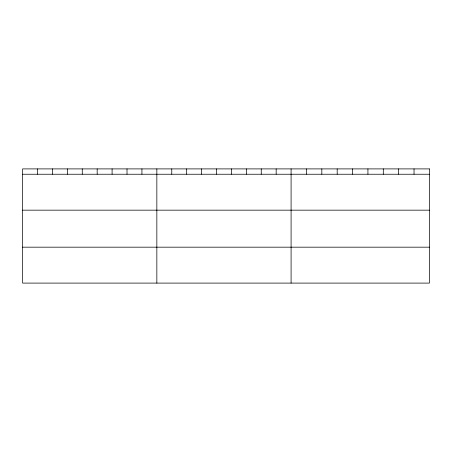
<?xml version="1.0" encoding="UTF-8"?>
<svg xmlns="http://www.w3.org/2000/svg" width="452" height="452" viewBox="0 0 452 452"><rect width="100%" height="100%" fill="white"/><g stroke="black" fill="none" stroke-linecap="round" stroke-linejoin="round"><path stroke-width="0.68" d="M22.6 174.24L429.4 174.24M22.6 210.163L429.4 210.163M22.6 247.176L429.4 247.176M414.032 168.901L414.032 174.24M398.664 168.901L398.664 174.24M383.296 168.901L383.296 174.24M367.928 168.901L367.928 174.24M352.56 168.901L352.56 174.24M337.192 168.901L337.192 174.24M321.824 168.901L321.824 174.24M306.456 168.901L306.456 174.24M291.088 168.901L291.088 283.099M276.172 168.901L276.172 174.24M261.256 168.901L261.256 174.24M246.34 168.901L246.34 174.24M231.424 168.901L231.424 174.24M216.508 168.901L216.508 174.24M201.592 168.901L201.592 174.24M186.676 168.901L186.676 174.24M171.76 168.901L171.76 174.24M156.844 168.901L156.844 283.099M141.928 168.901L141.928 174.24M127.012 168.901L127.012 174.24M112.096 168.901L112.096 174.24M97.18 168.901L97.18 174.24M82.264 168.901L82.264 174.24M67.348 168.901L67.348 174.24M52.432 168.901L52.432 174.24M37.516 168.901L37.516 174.24M429.4 168.901L22.6 168.901L22.6 283.099L429.4 283.099L429.4 168.901"/></g></svg>
